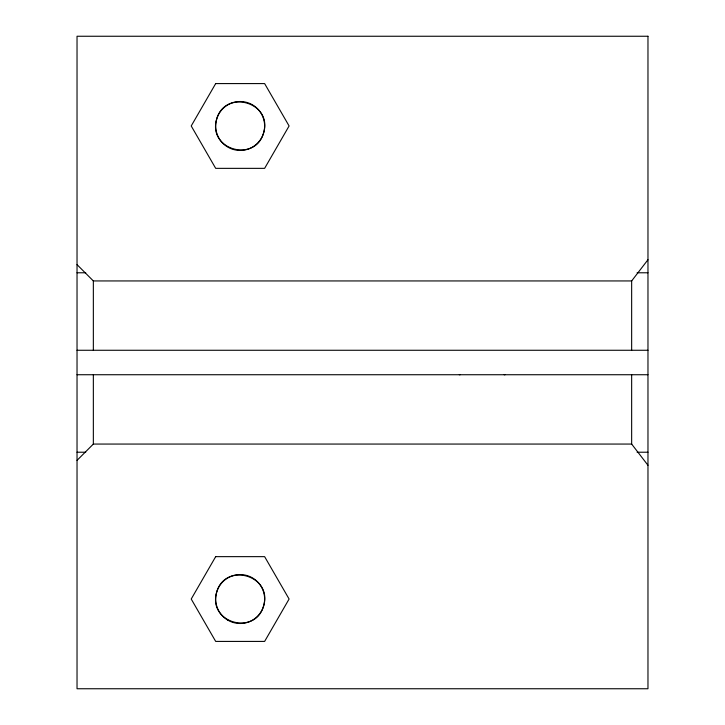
<?xml version="1.0" encoding="UTF-8"?>
<svg xmlns="http://www.w3.org/2000/svg" width="725" height="725" viewBox="0 0 725 725"><rect width="100%" height="100%" fill="white"/><g stroke="black" fill="none" stroke-linecap="round" stroke-linejoin="round"><path stroke-width="1.09" d="M647.969 259.731L631.656 280.938L93.344 280.938L77.031 264.625M77.031 460.375L93.344 444.062L631.656 444.062L647.969 465.269M77.031 272.781L85.731 272.781M637.094 272.781L647.969 272.781M77.031 350.266L647.969 350.266M77.031 374.734L647.969 374.734M77.031 452.219L85.731 452.219M637.094 452.219L647.969 452.219M504.21 374.752L504.99 374.762M459.315 374.734L460.094 374.752M631.656 280.638L631.656 350.266M631.656 374.734L631.656 444.362M93.344 280.638L93.344 350.266M93.344 374.734L93.344 444.362M216.521 119.634C207.984 150.238 255.88 163.071 263.791 132.303C272.328 101.699 224.433 88.867 216.521 119.634M216.521 592.697C207.984 623.301 255.88 636.133 263.791 605.366C272.328 574.762 224.433 561.929 216.521 592.697M215.688 83.583L191.219 125.969L215.688 168.354L264.625 168.354L289.094 125.969L264.625 83.583L215.688 83.583M215.688 556.646L191.219 599.031L215.688 641.417L264.625 641.417L289.094 599.031L264.625 556.646L215.688 556.646M647.969 36.25L77.031 36.25L77.031 688.75L647.969 688.75L647.969 36.25M227.922 620.219A24.469 24.469 0 0 0 264.625 599.031A24.469 24.469 0 0 0 227.922 577.843A24.469 24.469 0 0 0 227.922 620.219M222.856 143.269A24.469 24.469 0 0 0 263.791 132.303A24.469 24.469 0 0 0 233.822 102.334A24.469 24.469 0 0 0 222.856 143.269"/></g></svg>
